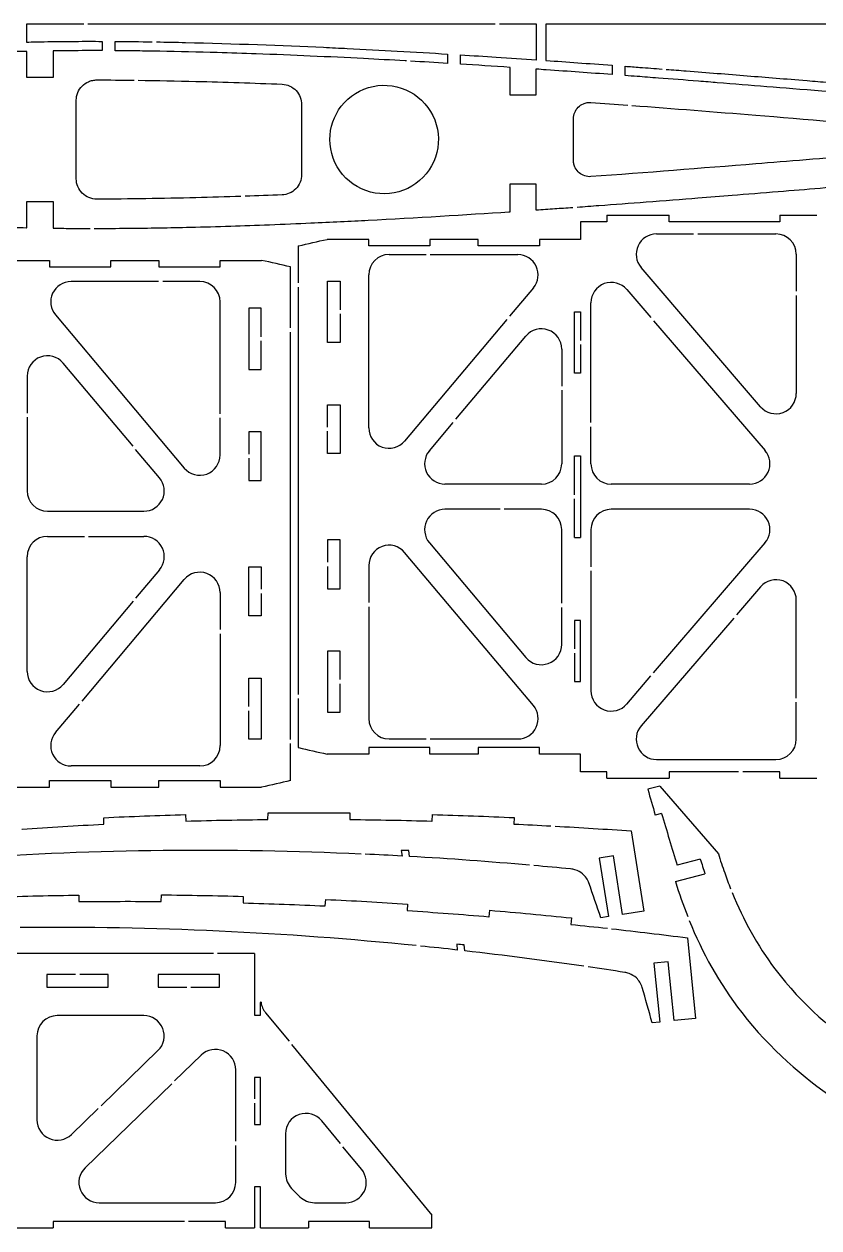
# Model space of a CAD drawing. Header units: millimetres. Extents: x 4 to 596, y -298 to -4.
# Drawn here: x 137.4 to 330.5, y -297.7 to -5.1 of the extents above; entities that cross this region are included whole.
import ezdxf

# ---------------------------------------------------------------- set-up
doc = ezdxf.new("R2010")
doc.units = ezdxf.units.MM
doc.layers.get('0').update_dxf_attribs({"linetype": 'CONTINUOUS'})

msp = doc.modelspace()

# ---------------------------------------------------------------- linework, layer by layer
for p, q in [((137.97, -5.12), (137.97, -9.49)), ((151.9, -5.12), (137.97, -5.12)), ((251.9, -5.12), (152.9, -5.12)), ((261.9, -5.12), (252.9, -5.12)), ((261.9, -13.81), (261.9, -5.12)), ((264.17, -5.12), (264.17, -13.97)), ((352.65, -5.12), (264.17, -5.12)), ((144.45, -11.64), (144.45, -18.12)), ((156.41, -9.32), (156.41, -11.58)), ((159.57, -11.6), (159.57, -9.33)), ((138.09, -18.11), (138.09, -11.75)), ((240.3, -12.4), (240.3, -14.67)), ((243.42, -14.86), (243.42, -12.59)), ((255.54, -22.42), (255.54, -15.65)), ((261.78, -16.07), (261.78, -22.42)), ((280.34, -15.13), (280.34, -17.4)), ((283.46, -17.63), (283.46, -15.37)), ((144.45, -18.12), (138.09, -18.11)), ((261.78, -22.42), (255.54, -22.42)), ((150.09, -42.74), (150.09, -23.63)), ((204.84, -24.67), (204.84, -41.69)), ((270.91, -38.27), (270.91, -28.09)), ((255.54, -50.72), (255.54, -43.94)), ((255.54, -43.94), (261.78, -43.94)), ((261.78, -43.94), (261.78, -50.29)), ((138.09, -48.26), (144.45, -48.24)), ((138.09, -54.61), (138.09, -48.26)), ((144.45, -48.24), (144.45, -54.73)), ((279.04, -51.56), (294.16, -51.56)), ((279.04, -51.56), (279.04, -53.15)), ((294.16, -53.15), (294.16, -51.56)), ((321.04, -51.56), (321.04, -53.15)), ((321.04, -51.56), (330.04, -51.56)), ((279.04, -53.15), (272.63, -53.15)), ((272.63, -53.15), (272.63, -57.45)), ((321.04, -53.15), (294.16, -53.15)), ((221.16, -57.45), (211.09, -57.45)), ((221.16, -59.04), (221.16, -57.45)), ((247.75, -57.45), (236.04, -57.45)), ((236.04, -57.45), (236.04, -59.04)), ((247.75, -59.04), (247.75, -57.45)), ((272.63, -57.45), (262.63, -57.45)), ((262.63, -57.45), (262.63, -59.04)), ((291.08, -56.12), (300.08, -56.12)), ((301.08, -56.12), (320.1, -56.12)), ((204.04, -59.04), (204.04, -68.04)), ((236.04, -59.04), (221.16, -59.04)), ((226.1, -61.12), (235.1, -61.12)), ((236.1, -61.12), (257.37, -61.12)), ((262.63, -59.04), (247.75, -59.04)), ((325.04, -61.06), (325.04, -70.06)), ((133.57, -62.55), (143.57, -62.55)), ((143.57, -62.55), (143.57, -64.13)), ((143.57, -64.13), (158.45, -64.13)), ((158.45, -62.55), (170.16, -62.55)), ((158.45, -64.13), (158.45, -62.55)), ((170.16, -62.55), (170.16, -64.13)), ((170.16, -64.13), (185.04, -64.13)), ((185.04, -62.55), (195.11, -62.55)), ((185.04, -64.13), (185.04, -62.55)), ((202.16, -78.95), (202.16, -64.15)), ((316.35, -98.1), (287.33, -64.28)), ((221.16, -103.26), (221.16, -66.06)), ((170.1, -67.69), (148.83, -67.69)), ((180.1, -67.69), (171.1, -67.69)), ((204.04, -69.04), (204.04, -168.04)), ((211.16, -82.49), (211.16, -67.61)), ((211.16, -67.61), (214.22, -67.61)), ((214.22, -67.61), (214.22, -74.55)), ((261.15, -69.24), (255.36, -76.13)), ((283.85, -69.62), (289.71, -76.45)), ((185.04, -99.83), (185.04, -72.63)), ((275.16, -101.98), (275.16, -72.83)), ((325.04, -71.06), (325.04, -94.88)), ((145.05, -75.81), (176.32, -113.01)), ((195.04, -74.18), (191.99, -74.18)), ((191.99, -74.18), (191.99, -89.06)), ((195.04, -81.12), (195.04, -74.18)), ((214.22, -75.55), (214.22, -82.49)), ((271.16, -89.92), (271.16, -75.04)), ((271.16, -75.04), (272.63, -75.04)), ((272.63, -75.04), (272.63, -81.98)), ((254.71, -76.89), (229.88, -106.44)), ((290.36, -77.21), (317.44, -108.77)), ((202.16, -178.95), (202.16, -79.95)), ((242.32, -101.15), (259.32, -80.93)), ((195.04, -89.06), (195.04, -82.12)), ((214.22, -82.49), (211.16, -82.49)), ((268.04, -84.11), (268.04, -93.11)), ((272.63, -82.98), (272.63, -89.92)), ((163.88, -107.72), (146.88, -87.5)), ((138.16, -90.67), (138.16, -99.67)), ((191.99, -89.06), (195.04, -89.06)), ((272.63, -89.92), (271.16, -89.92)), ((268.04, -94.11), (268.04, -111.98)), ((211.16, -103.05), (211.16, -97.61)), ((211.16, -97.61), (214.22, -97.61)), ((214.22, -97.61), (214.22, -109.49)), ((138.16, -100.67), (138.16, -118.55)), ((185.04, -109.83), (185.04, -100.83)), ((235.89, -108.8), (241.68, -101.91)), ((195.04, -104.18), (191.99, -104.18)), ((191.99, -104.18), (191.99, -109.62)), ((195.04, -116.06), (195.04, -104.18)), ((211.16, -109.49), (211.16, -104.05)), ((275.16, -111.98), (275.16, -102.98)), ((170.31, -115.37), (164.52, -108.48)), ((191.99, -110.62), (191.99, -116.06)), ((214.22, -109.49), (211.16, -109.49)), ((271.16, -119.48), (271.16, -110.04)), ((271.16, -110.04), (272.63, -110.04)), ((272.63, -110.04), (272.63, -129.92)), ((191.99, -116.06), (195.04, -116.06)), ((263.1, -116.92), (239.67, -116.92)), ((313.69, -116.92), (280.1, -116.92)), ((271.16, -129.92), (271.16, -120.48)), ((143.1, -123.49), (166.53, -123.49)), ((253.1, -123.04), (239.67, -123.04)), ((263.1, -123.04), (254.1, -123.04)), ((313.69, -123.04), (280.1, -123.04)), ((268.04, -145.86), (268.04, -127.98)), ((275.16, -127.98), (275.16, -136.98)), ((143.1, -129.61), (152.1, -129.61)), ((153.1, -129.61), (166.53, -129.61)), ((214.22, -130.48), (211.16, -130.48)), ((211.16, -130.48), (211.16, -135.92)), ((214.22, -142.36), (214.22, -130.48)), ((235.89, -131.16), (259.32, -159.04)), ((271.16, -129.92), (272.63, -129.92)), ((290.36, -162.76), (317.44, -131.2)), ((138.16, -162.43), (138.16, -134.55)), ((261.15, -170.73), (229.88, -133.52)), ((191.99, -148.92), (191.99, -137.04)), ((191.99, -137.04), (195.04, -137.04)), ((195.04, -137.04), (195.04, -142.48)), ((211.16, -136.92), (211.16, -142.36)), ((221.16, -136.7), (221.16, -145.7)), ((151.49, -169.64), (176.32, -140.09)), ((170.31, -137.73), (164.52, -144.62)), ((275.16, -137.98), (275.16, -167.13)), ((185.04, -143.27), (185.04, -152.27)), ((211.16, -142.36), (214.22, -142.36)), ((316.35, -141.87), (310.49, -148.7)), ((163.88, -145.38), (146.88, -165.6)), ((195.04, -143.48), (195.04, -148.92)), ((325.04, -168.9), (325.04, -145.09)), ((195.04, -148.92), (191.99, -148.92)), ((221.16, -146.7), (221.16, -173.9)), ((268.04, -155.86), (268.04, -146.86)), ((272.63, -150.04), (271.16, -150.04)), ((271.16, -150.04), (271.16, -156.98)), ((272.63, -164.92), (272.63, -150.04)), ((309.84, -149.46), (287.33, -175.69)), ((185.04, -153.27), (185.04, -180.47)), ((211.16, -157.48), (211.16, -172.36)), ((214.22, -157.48), (211.16, -157.48)), ((214.22, -164.42), (214.22, -157.48)), ((271.16, -157.98), (271.16, -164.92)), ((283.85, -170.35), (289.71, -163.52)), ((191.99, -170.98), (191.99, -164.04)), ((191.99, -164.04), (195.04, -164.04)), ((195.04, -164.04), (195.04, -178.92)), ((214.22, -172.36), (214.22, -165.42)), ((271.16, -164.92), (272.63, -164.92)), ((204.04, -169.04), (204.04, -180.92)), ((145.05, -177.29), (150.84, -170.4)), ((191.99, -178.92), (191.99, -171.98)), ((211.16, -172.36), (214.22, -172.36)), ((325.04, -178.9), (325.04, -169.9)), ((195.04, -178.92), (191.99, -178.92)), ((202.16, -188.95), (202.16, -179.95)), ((221.16, -180.93), (221.16, -182.51)), ((236.04, -180.93), (221.16, -180.93)), ((226.1, -178.84), (235.1, -178.84)), ((236.04, -182.51), (236.04, -180.93)), ((236.1, -178.84), (257.37, -178.84)), ((247.75, -180.93), (247.75, -182.51)), ((262.63, -180.93), (247.75, -180.93)), ((262.63, -182.51), (262.63, -180.93)), ((221.16, -182.51), (211.09, -182.51)), ((247.75, -182.51), (236.04, -182.51)), ((272.63, -182.51), (262.63, -182.51)), ((272.63, -186.82), (272.63, -182.51)), ((291.08, -183.84), (320.1, -183.84)), ((180.1, -185.41), (148.83, -185.41)), ((279.04, -186.82), (272.63, -186.82)), ((279.04, -188.41), (279.04, -186.82)), ((294.16, -186.82), (294.16, -188.41)), ((311.04, -186.82), (294.16, -186.82)), ((321.04, -186.82), (312.04, -186.82)), ((321.04, -188.41), (321.04, -186.82)), ((143.57, -190.55), (143.57, -188.97)), ((143.57, -188.97), (158.45, -188.97)), ((158.45, -188.97), (158.45, -190.55)), ((170.16, -190.55), (170.16, -188.97)), ((170.16, -188.97), (185.04, -188.97)), ((185.04, -188.97), (185.04, -190.55)), ((279.04, -188.41), (294.16, -188.41)), ((321.04, -188.41), (330.04, -188.41)), ((133.57, -190.55), (143.57, -190.55)), ((158.45, -190.55), (170.16, -190.55)), ((185.04, -190.55), (195.11, -190.55)), ((291.92, -190.3), (288.96, -191.08)), ((291.92, -190.3), (306.11, -206.74)), ((156.79, -199.57), (156.75, -197.98)), ((176.64, -197.21), (176.68, -198.8)), ((196.66, -198.42), (196.68, -196.83)), ((216.58, -196.83), (216.57, -198.42)), ((236.55, -198.8), (236.63, -197.21)), ((256.52, -197.95), (256.44, -199.53)), ((292.31, -196.93), (290.78, -197.34)), ((284.95, -201.19), (288, -220.66)), ((229.06, -205.92), (229.28, -207.3)), ((231.09, -207.4), (230.86, -205.96)), ((280.61, -207.26), (277.15, -207.81)), ((282.84, -221.47), (280.61, -207.26)), ((277.15, -207.81), (279.38, -222.01)), ((301.7, -208.04), (296.1, -209.52)), ((295.68, -213.52), (302.86, -211.63)), ((150.73, -216.79), (150.75, -218.38)), ((170.73, -218.33), (170.78, -216.74)), ((190.68, -217.09), (190.63, -218.68)), ((210.6, -219.42), (210.71, -217.84)), ((230.58, -218.96), (230.48, -220.55)), ((250.41, -222.05), (250.57, -220.47)), ((270.39, -222.32), (270.23, -223.9)), ((279.38, -222.01), (277.57, -222.3)), ((288, -220.66), (282.84, -221.47)), ((298.59, -227.17), (300.55, -246.77)), ((183.41, -230.96), (134.45, -230.96)), ((193.41, -230.96), (184.41, -230.96)), ((193.41, -230.96), (193.41, -245.96)), ((242.53, -228.74), (242.66, -230.13)), ((244.47, -230.33), (244.32, -228.88)), ((293.92, -232.98), (290.43, -233.33)), ((290.43, -233.33), (291.86, -247.64)), ((295.35, -247.29), (293.92, -232.98)), ((149.92, -236.08), (142.98, -236.08)), ((142.98, -236.08), (142.98, -239.13)), ((157.87, -236.08), (150.92, -236.08)), ((157.87, -239.13), (157.87, -236.08)), ((184.87, -236.08), (169.99, -236.08)), ((169.99, -236.08), (169.99, -239.13)), ((184.87, -239.13), (184.87, -236.08)), ((142.98, -239.13), (157.87, -239.13)), ((169.99, -239.13), (176.93, -239.13)), ((177.93, -239.13), (184.87, -239.13)), ((194.88, -245.96), (194.88, -242.85)), ((196.08, -245.36), (201.79, -252.32)), ((166.51, -246.08), (145.49, -246.08)), ((193.41, -245.96), (194.88, -245.96)), ((291.86, -247.64), (290.04, -247.82)), ((300.55, -246.77), (295.35, -247.29)), ((140.55, -251.02), (140.55, -271.4)), ((202.42, -253.09), (236.48, -294.58)), ((156.11, -267.98), (169.95, -254.56)), ((180.46, -255.68), (174, -261.94)), ((188.84, -276.6), (188.84, -259.22)), ((173.28, -262.64), (152.23, -283.06)), ((194.88, -261.08), (193.41, -261.08)), ((193.41, -261.08), (193.41, -266.31)), ((194.88, -272.54), (194.88, -261.08)), ((148.93, -274.94), (155.39, -268.68)), ((193.41, -267.31), (193.41, -272.54)), ((214.26, -277.16), (209.72, -271.62)), ((193.41, -272.54), (194.88, -272.54)), ((200.96, -274.76), (200.96, -284.56)), ((188.84, -286.6), (188.84, -277.6)), ((219.44, -283.47), (214.9, -277.93)), ((194.88, -287.66), (193.41, -287.66)), ((193.41, -287.66), (193.41, -297.66)), ((194.88, -297.66), (194.88, -287.66)), ((202.4, -288.06), (204.45, -290.1)), ((155.67, -291.54), (183.9, -291.54)), ((207.94, -291.54), (215.62, -291.54)), ((236.48, -297.66), (236.48, -294.58)), ((134.45, -297.66), (144.5, -297.66)), ((176.36, -296.08), (144.5, -296.08)), ((144.5, -296.08), (144.5, -297.66)), ((186.36, -296.08), (177.36, -296.08)), ((186.36, -297.66), (186.36, -296.08)), ((186.36, -297.66), (193.41, -297.66)), ((194.88, -297.66), (206.48, -297.66)), ((221.36, -296.08), (206.48, -296.08)), ((206.48, -296.08), (206.48, -297.66)), ((221.36, -297.66), (221.36, -296.08)), ((221.36, -297.66), (236.48, -297.66))]:
    msp.add_line(p, q)
for centre, radius, start, end in [((291.08, -61.06), 4.94, 90, 220.6329), ((320.1, -61.06), 4.94, 0, 90), ((226.1, -66.06), 4.94, 90, 180), ((257.37, -66.06), 4.94, -40.0456, 90), ((148.83, -72.63), 4.94, 90, 220.0456), ((180.1, -72.63), 4.94, 0, 90), ((280.1, -72.83), 4.94, 40.6329, 180), ((263.1, -84.11), 4.94, 0, 139.9544), ((143.1, -90.67), 4.94, 40.0456, 180), ((320.1, -94.88), 4.94, -139.3671, 0), ((226.1, -103.26), 4.94, 180, 319.9544), ((180.1, -109.83), 4.94, -139.9544, 0), ((239.67, -111.98), 4.94, 139.9544, 270), ((313.69, -111.98), 4.94, -90, 40.6329), ((263.1, -111.98), 4.94, 270, 360), ((280.1, -111.98), 4.94, 180, 270), ((166.53, -118.55), 4.94, -90, 40.0456), ((143.1, -118.55), 4.94, 180, 270), ((239.67, -127.98), 4.94, 90, 220.0456), ((263.1, -127.98), 4.94, 0, 90), ((280.1, -127.98), 4.94, 90, 180), ((313.69, -127.98), 4.94, -40.6329, 90), ((143.1, -134.55), 4.94, 90, 180), ((166.53, -134.55), 4.94, -40.0456, 90), ((226.1, -136.7), 4.94, 40.0456, 180), ((180.1, -143.27), 4.94, 0, 139.9544), ((320.1, -145.09), 4.94, 0, 139.3671), ((263.1, -155.86), 4.94, -139.9544, 0), ((143.1, -162.43), 4.94, 180, 319.9544), ((280.1, -167.13), 4.94, 180, 319.3671), ((257.37, -173.9), 4.94, -90, 40.0456), ((226.1, -173.9), 4.94, 180, 270), ((148.83, -180.47), 4.94, 139.9544, 270), ((291.08, -178.9), 4.94, 139.3671, 270), ((180.1, -180.47), 4.94, -90, 0), ((320.1, -178.9), 4.94, -90, 0), ((194.94, -242.85), 0.06, 7.133, 180), ((199.9, -242.23), 4.94, 187.133, 219.3786), ((145.49, -251.02), 4.94, 90, 180), ((166.51, -251.02), 4.94, -45.8743, 90), ((183.9, -259.22), 4.94, 0, 134.1257), ((145.49, -271.4), 4.94, 180, 314.1257), ((205.9, -274.76), 4.94, 39.3786, 180), ((155.67, -286.6), 4.94, 134.1257, 270), ((215.62, -286.6), 4.94, -90, 39.3786), ((183.9, -286.6), 4.94, -90, 0), ((205.9, -284.56), 4.94, 180, 225), ((207.94, -286.6), 4.94, 225, 270)]:
    msp.add_arc(centre, radius, start, end)
for points, knots in [([(137.97, -9.49), (138, -9.49), (138.02, -9.49), (138.04, -9.49), (139.46, -9.46), (140.89, -9.43), (142.27, -9.4), (144.8, -9.36), (147.3, -9.34), (149.85, -9.32), (152.03, -9.31), (154.25, -9.31), (156.41, -9.32)], [1.64559, 1.64559, 1.64559, 1.64559, 1.650422, 1.650422, 1.650422, 1.99083, 1.99083, 1.99083, 2.614354, 2.614354, 2.614354, 3.148774, 3.148774, 3.148774, 3.148774]), ([(156.41, -11.58), (155.12, -11.58), (153.81, -11.58), (152.55, -11.58), (149.92, -11.58), (147.22, -11.6), (144.51, -11.64), (144.49, -11.64), (144.47, -11.64), (144.45, -11.64)], [0.161663, 0.161663, 0.161663, 0.161663, 0.540421, 0.540421, 0.540421, 1.33078, 1.33078, 1.33078, 1.336485, 1.336485, 1.336485, 1.336485]), ([(230.32, -14.08), (230.22, -14.08), (230.12, -14.07), (230.02, -14.06), (226.62, -13.87), (223.11, -13.68), (219.91, -13.52), (215.87, -13.31), (211.45, -13.09), (206.94, -12.89), (202.75, -12.71), (198.22, -12.52), (193.78, -12.36), (190.79, -12.26), (187.5, -12.15), (184.35, -12.06), (179.83, -11.93), (174.99, -11.81), (170.38, -11.73), (169.14, -11.71), (167.25, -11.68), (165.5, -11.66), (163.31, -11.63), (161.48, -11.61), (159.57, -11.6)], [0.984291, 0.984291, 0.984291, 0.984291, 1.012191, 1.012191, 1.012191, 1.987133, 1.987133, 1.987133, 3.218687, 3.218687, 3.218687, 4.362718, 4.362718, 4.362718, 5.134429, 5.134429, 5.134429, 6.241025, 6.241025, 6.241025, 6.537634, 6.537634, 6.537634, 6.907521, 6.907521, 6.907521, 6.907521]), ([(169.57, -9.45), (171.98, -9.49), (174.35, -9.54), (176.67, -9.59), (188.28, -9.86), (200.38, -10.32), (210.13, -10.77), (212.07, -10.86), (214.18, -10.96), (215.92, -11.05), (219.96, -11.25), (224.24, -11.48), (228.1, -11.69), (232.24, -11.92), (236.55, -12.17), (240.3, -12.4)], [1.071015, 1.071015, 1.071015, 1.071015, 1.837482, 1.837482, 1.837482, 5.671087, 5.671087, 5.671087, 6.43138, 6.43138, 6.43138, 8.201688, 8.201688, 8.201688, 10.103711, 10.103711, 10.103711, 10.103711]), ([(138.09, -11.75), (138.07, -11.75), (138.05, -11.76), (138.03, -11.76), (137.22, -11.77), (136.4, -11.8), (135.6, -11.82)], [1.9492159, 1.9492159, 1.9492159, 1.9492159, 1.9550852, 1.9550852, 1.9550852, 2.1914763, 2.1914763, 2.1914763, 2.1914763]), ([(243.42, -12.59), (246.38, -12.78), (249.33, -12.97), (252.08, -13.15), (255.44, -13.37), (258.79, -13.6), (261.84, -13.81), (261.86, -13.81), (261.88, -13.81), (261.9, -13.81)], [0.246553, 0.246553, 0.246553, 0.246553, 1.135605, 1.135605, 1.135605, 2.220403, 2.220403, 2.220403, 2.227944, 2.227944, 2.227944, 2.227944]), ([(264.17, -13.97), (264.18, -13.97), (264.2, -13.97), (264.22, -13.97), (264.23, -13.97), (264.24, -13.97), (264.26, -13.97), (269.39, -14.33), (274.31, -14.69), (280.34, -15.13)], [2.505081, 2.505081, 2.505081, 2.505081, 2.512063, 2.512063, 2.512063, 2.516359, 2.516359, 2.516359, 4.465253, 4.465253, 4.465253, 4.465253]), ([(255.54, -15.65), (255.52, -15.64), (255.5, -15.64), (255.48, -15.64), (251.38, -15.37), (247.38, -15.11), (243.42, -14.86)], [2.579034, 2.579034, 2.579034, 2.579034, 2.584247, 2.584247, 2.584247, 3.742101, 3.742101, 3.742101, 3.742101]), ([(264.23, -16.24), (263.45, -16.19), (262.66, -16.13), (261.84, -16.08), (261.82, -16.07), (261.8, -16.07), (261.78, -16.07)], [1.7427197, 1.7427197, 1.7427197, 1.7427197, 1.9759904, 1.9759904, 1.9759904, 1.9820413, 1.9820413, 1.9820413, 1.9820413]), ([(283.46, -15.37), (284.64, -15.45), (285.84, -15.55), (287.03, -15.64), (288.83, -15.77), (290.64, -15.91), (292.43, -16.05)], [0.1956899, 0.1956899, 0.1956899, 0.1956899, 0.5445743, 0.5445743, 0.5445743, 1.0735048, 1.0735048, 1.0735048, 1.0735048]), ([(293.43, -16.12), (295.09, -16.25), (296.72, -16.38), (298.29, -16.5), (303.43, -16.9), (308.37, -17.3), (313.09, -17.68), (317.92, -18.07), (322.21, -18.41), (327.68, -18.86), (329.41, -19), (331.18, -19.15), (332.92, -19.29), (336.19, -19.56), (339.56, -19.84), (342.75, -20.11), (346.57, -20.42), (352.74, -20.93), (353.46, -20.99), (359.33, -21.48), (361.3, -21.65), (367.05, -22.12)], [1.172187, 1.172187, 1.172187, 1.172187, 1.667348, 1.667348, 1.667348, 3.296372, 3.296372, 3.296372, 4.965269, 4.965269, 4.965269, 5.494235, 5.494235, 5.494235, 6.487435, 6.487435, 6.487435, 7.675796, 7.675796, 7.675796, 17.453017, 17.453017, 17.453017, 17.453017]), ([(150.09, -23.63), (150.09, -22.99), (150.22, -22.37), (150.46, -21.78), (150.7, -21.2), (151.05, -20.66), (151.5, -20.21), (151.95, -19.74), (152.49, -19.37), (153.09, -19.12), (153.41, -18.98), (153.74, -18.87), (154.08, -18.8), (154.43, -18.73), (154.78, -18.7), (155.13, -18.7)], [0, 0, 0, 0, 0.1917754, 0.1917754, 0.1917754, 0.3849515, 0.3849515, 0.3849515, 0.5817911, 0.5817911, 0.5817911, 0.6875988, 0.6875988, 0.6875988, 0.793622, 0.793622, 0.793622, 0.793622]), ([(165.12, -18.77), (169.76, -18.83), (174.46, -18.92), (179.17, -19.04), (186.16, -19.22), (193.15, -19.45), (200.1, -19.73)], [1.468552, 1.468552, 1.468552, 1.468552, 2.793892, 2.793892, 2.793892, 4.762921, 4.762921, 4.762921, 4.762921]), ([(200.1, -19.73), (200.75, -19.76), (201.38, -19.91), (201.96, -20.18), (202.55, -20.45), (203.07, -20.83), (203.51, -21.3), (203.95, -21.77), (204.3, -22.32), (204.52, -22.92), (204.73, -23.48), (204.84, -24.07), (204.84, -24.67)], [0, 0, 0, 0, 0.1953848, 0.1953848, 0.1953848, 0.3907176, 0.3907176, 0.3907176, 0.5860067, 0.5860067, 0.5860067, 0.7674908, 0.7674908, 0.7674908, 0.7674908]), ([(211.7, -33.18), (211.7, -36.26), (212.82, -39.32), (214.8, -41.67), (216.8, -44.05), (219.66, -45.68), (222.72, -46.19), (225.77, -46.7), (229, -46.09), (231.65, -44.51), (234.3, -42.93), (236.37, -40.39), (237.37, -37.47), (238.37, -34.56), (238.31, -31.3), (237.2, -28.42), (236.08, -25.53), (233.91, -23.06), (231.18, -21.58), (228.47, -20.11), (225.23, -19.64), (222.21, -20.27), (219.17, -20.9), (216.38, -22.64), (214.48, -25.09), (212.69, -27.38), (211.7, -30.28), (211.7, -33.18)], [-3.141593, -3.141593, -3.141593, -3.141593, -2.441992, -2.441992, -2.441992, -1.736448, -1.736448, -1.736448, -1.032969, -1.032969, -1.032969, -0.331283, -0.331283, -0.331283, 0.368913, 0.368913, 0.368913, 1.074327, 1.074327, 1.074327, 1.775959, 1.775959, 1.775959, 2.4811, 2.4811, 2.4811, 3.141593, 3.141593, 3.141593, 3.141593]), ([(357.08, -23.56), (356.57, -23.52), (356.09, -23.48), (355.63, -23.44), (353.29, -23.25), (348.94, -22.89), (348.46, -22.85), (342.73, -22.37), (337, -21.9), (331.28, -21.43), (321.28, -20.6), (314.06, -20.02), (305.84, -19.37), (304.55, -19.26), (302.86, -19.13), (301.27, -19), (297.92, -18.74), (294.62, -18.48), (291.54, -18.25), (289.69, -18.11), (288.06, -17.98), (286.35, -17.85), (285.38, -17.78), (284.42, -17.71), (283.46, -17.63)], [1.383836, 1.383836, 1.383836, 1.383836, 1.673006, 1.673006, 1.673006, 3.151436, 3.151436, 3.151436, 20.862453, 20.862453, 20.862453, 51.756316, 51.756316, 51.756316, 56.583943, 56.583943, 56.583943, 66.724293, 66.724293, 66.724293, 72.786409, 72.786409, 72.786409, 76.217785, 76.217785, 76.217785, 76.217785]), ([(270.91, -28.09), (270.91, -27.58), (271.01, -27.07), (271.2, -26.6), (271.4, -26.12), (271.68, -25.69), (272.04, -25.33), (272.41, -24.96), (272.83, -24.67), (273.31, -24.47), (273.6, -24.35), (273.9, -24.26), (274.21, -24.21), (274.52, -24.15), (274.83, -24.14), (275.14, -24.16)], [0, 0, 0, 0, 0.1560489, 0.1560489, 0.1560489, 0.312241, 0.312241, 0.312241, 0.468678, 0.468678, 0.468678, 0.5642121, 0.5642121, 0.5642121, 0.659754, 0.659754, 0.659754, 0.659754]), ([(285.12, -24.9), (295.2, -25.66), (305.24, -26.46), (315.24, -27.26), (326.24, -28.15), (342.67, -29.51), (350.04, -30.12)], [1.43319, 1.43319, 1.43319, 1.43319, 4.476385, 4.476385, 4.476385, 7.826382, 7.826382, 7.826382, 7.826382]), ([(340.07, -37.06), (332.22, -37.71), (322.53, -38.51), (315.24, -39.1), (301.95, -40.17), (288.58, -41.22), (275.14, -42.2)], [0.359768, 0.359768, 0.359768, 0.359768, 0.770129, 0.770129, 0.770129, 1.516945, 1.516945, 1.516945, 1.516945]), ([(275.14, -42.2), (274.63, -42.24), (274.12, -42.17), (273.63, -42.01), (273.14, -41.85), (272.68, -41.6), (272.29, -41.27), (271.9, -40.93), (271.58, -40.53), (271.35, -40.07), (271.2, -39.79), (271.09, -39.5), (271.02, -39.19), (270.95, -38.89), (270.91, -38.58), (270.91, -38.27)], [0, 0, 0, 0, 0.1567019, 0.1567019, 0.1567019, 0.3133403, 0.3133403, 0.3133403, 0.4697643, 0.4697643, 0.4697643, 0.5647858, 0.5647858, 0.5647858, 0.6597898, 0.6597898, 0.6597898, 0.6597898]), ([(155.13, -47.66), (154.46, -47.66), (153.8, -47.54), (153.18, -47.28), (152.57, -47.03), (152.01, -46.67), (151.55, -46.2), (151.09, -45.75), (150.72, -45.21), (150.47, -44.62), (150.22, -44.02), (150.09, -43.38), (150.09, -42.74)], [0, 0, 0, 0, 0.2026291, 0.2026291, 0.2026291, 0.4026556, 0.4026556, 0.4026556, 0.5985344, 0.5985344, 0.5985344, 0.7947502, 0.7947502, 0.7947502, 0.7947502]), ([(204.84, -41.69), (204.84, -42.34), (204.72, -42.97), (204.47, -43.57), (204.23, -44.16), (203.87, -44.71), (203.42, -45.16), (202.97, -45.62), (202.43, -45.99), (201.84, -46.24), (201.29, -46.47), (200.7, -46.61), (200.1, -46.63)], [0, 0, 0, 0, 0.1952918, 0.1952918, 0.1952918, 0.3905686, 0.3905686, 0.3905686, 0.5858703, 0.5858703, 0.5858703, 0.7674855, 0.7674855, 0.7674855, 0.7674855]), ([(271.76, -49.59), (273.51, -49.46), (275.3, -49.33), (277.1, -49.2), (280.83, -48.93), (284.64, -48.64), (288.59, -48.34), (292.89, -48.01), (297.34, -47.67), (301.1, -47.37), (303.9, -47.15), (306.82, -46.92), (309.45, -46.71), (312.97, -46.43), (316.88, -46.11), (320.67, -45.8), (324.12, -45.52), (327.37, -45.26), (330.87, -44.97), (334.12, -44.7), (337.47, -44.42), (341.01, -44.13), (342.47, -44.01), (343.95, -43.89), (345.42, -43.77), (346.59, -43.67), (347.49, -43.59), (348.81, -43.48), (350.79, -43.32), (352.77, -43.16), (354.74, -42.99), (359.98, -42.56), (365.21, -42.12), (370.44, -41.69)], [1.1939876, 1.1939876, 1.1939876, 1.1939876, 1.2093322, 1.2093322, 1.2093322, 1.241284, 1.241284, 1.241284, 1.2760671, 1.2760671, 1.2760671, 1.3019966, 1.3019966, 1.3019966, 1.336719, 1.336719, 1.336719, 1.3683773, 1.3683773, 1.3683773, 1.3977674, 1.3977674, 1.3977674, 1.4099668, 1.4099668, 1.4099668, 1.4197023, 1.4197023, 1.4197023, 1.4342651, 1.4342651, 1.4342651, 1.4727644, 1.4727644, 1.4727644, 1.4727644]), ([(190.11, -47), (186.47, -47.12), (182.82, -47.23), (179.17, -47.32), (171.04, -47.53), (162.92, -47.65), (155.13, -47.66)], [1.473511, 1.473511, 1.473511, 1.473511, 2.558701, 2.558701, 2.558701, 4.977146, 4.977146, 4.977146, 4.977146]), ([(261.78, -50.29), (261.8, -50.29), (261.82, -50.29), (261.84, -50.29), (263.34, -50.18), (264.85, -50.08), (266.34, -49.97), (267.75, -49.87), (269.23, -49.77), (270.76, -49.66)], [1.16285652, 1.16285652, 1.16285652, 1.16285652, 1.16306032, 1.16306032, 1.16306032, 1.17750696, 1.17750696, 1.17750696, 1.1910575, 1.1910575, 1.1910575, 1.1910575]), ([(154.45, -54.78), (157.26, -54.78), (160.05, -54.76), (162.56, -54.74), (167.69, -54.69), (172.83, -54.6), (177.82, -54.48), (181.08, -54.4), (184.27, -54.31), (187.62, -54.21), (190.65, -54.11), (193.76, -54), (197.06, -53.88), (200.45, -53.75), (203.9, -53.6), (207.06, -53.46), (211.93, -53.25), (216.85, -53), (221.04, -52.79), (232.57, -52.18), (244.77, -51.44), (255.21, -50.74), (255.3, -50.73), (255.39, -50.73), (255.48, -50.72), (255.5, -50.72), (255.52, -50.72), (255.54, -50.72)], [0.8650825, 0.8650825, 0.8650825, 0.8650825, 0.8847458, 0.8847458, 0.8847458, 0.9250426, 0.9250426, 0.9250426, 0.9514292, 0.9514292, 0.9514292, 0.9752846, 0.9752846, 0.9752846, 0.9997299, 0.9997299, 0.9997299, 1.037475, 1.037475, 1.037475, 1.1414833, 1.1414833, 1.1414833, 1.1423957, 1.1423957, 1.1423957, 1.1425795, 1.1425795, 1.1425795, 1.1425795]), ([(126.45, -54.25), (128, -54.31), (129.55, -54.36), (131.12, -54.41), (133.3, -54.48), (135.71, -54.55), (138.03, -54.61), (138.05, -54.61), (138.07, -54.61), (138.09, -54.61)], [0.79693506, 0.79693506, 0.79693506, 0.79693506, 0.8088987, 0.8088987, 0.8088987, 0.82549682, 0.82549682, 0.82549682, 0.82564199, 0.82564199, 0.82564199, 0.82564199]), ([(144.45, -54.73), (144.47, -54.73), (144.49, -54.73), (144.51, -54.73), (145.88, -54.74), (147.25, -54.76), (148.65, -54.77), (150.21, -54.78), (151.83, -54.78), (153.45, -54.78)], [0.84113976, 0.84113976, 0.84113976, 0.84113976, 0.84128412, 0.84128412, 0.84128412, 0.85141005, 0.85141005, 0.85141005, 0.86275176, 0.86275176, 0.86275176, 0.86275176]), ([(204.04, -59.04), (204.06, -59.04), (204.07, -59.03), (204.09, -59.03), (206.37, -58.47), (208.71, -57.95), (211.09, -57.45), (211.09, -57.45), (211.09, -57.45), (211.09, -57.45)], [0.046707, 0.046707, 0.046707, 0.046707, 0.0514068, 0.0514068, 0.0514068, 0.7540158, 0.7540158, 0.7540158, 0.7546105, 0.7546105, 0.7546105, 0.7546105]), ([(202.16, -64.15), (202.15, -64.14), (202.13, -64.14), (202.12, -64.14), (199.83, -63.58), (197.49, -63.05), (195.11, -62.55), (195.11, -62.55), (195.11, -62.55), (195.11, -62.55)], [0.0467312, 0.0467312, 0.0467312, 0.0467312, 0.0514259, 0.0514259, 0.0514259, 0.7551498, 0.7551498, 0.7551498, 0.7557503, 0.7557503, 0.7557503, 0.7557503]), ([(204.04, -180.92), (204.06, -180.93), (204.07, -180.93), (204.09, -180.93), (206.37, -181.49), (208.71, -182.02), (211.09, -182.51), (211.09, -182.51), (211.09, -182.51), (211.09, -182.51)], [0.046707, 0.046707, 0.046707, 0.046707, 0.0514068, 0.0514068, 0.0514068, 0.7540158, 0.7540158, 0.7540158, 0.7546105, 0.7546105, 0.7546105, 0.7546105]), ([(202.16, -188.95), (202.15, -188.96), (202.13, -188.96), (202.12, -188.96), (199.83, -189.52), (197.49, -190.05), (195.11, -190.55), (195.11, -190.55), (195.11, -190.55), (195.11, -190.55)], [0.0467312, 0.0467312, 0.0467312, 0.0467312, 0.0514259, 0.0514259, 0.0514259, 0.7551498, 0.7551498, 0.7551498, 0.7557503, 0.7557503, 0.7557503, 0.7557503]), ([(176.68, -198.8), (176.7, -198.8), (176.72, -198.8), (176.74, -198.8), (183.37, -198.61), (189.99, -198.48), (196.6, -198.42), (196.62, -198.42), (196.64, -198.42), (196.66, -198.42)], [37.615736, 37.615736, 37.615736, 37.615736, 37.621488, 37.621488, 37.621488, 39.527629, 39.527629, 39.527629, 39.53328, 39.53328, 39.53328, 39.53328]), ([(216.57, -198.42), (216.59, -198.42), (216.61, -198.42), (216.63, -198.42), (223.26, -198.49), (229.89, -198.61), (236.49, -198.8), (236.51, -198.8), (236.53, -198.8), (236.55, -198.8)], [41.448806, 41.448806, 41.448806, 41.448806, 41.454594, 41.454594, 41.454594, 43.374266, 43.374266, 43.374266, 43.379966, 43.379966, 43.379966, 43.379966]), ([(136.85, -200.75), (136.87, -200.75), (136.89, -200.74), (136.91, -200.74), (143.52, -200.29), (150.13, -199.9), (156.73, -199.57), (156.75, -199.57), (156.77, -199.57), (156.79, -199.57)], [33.801735, 33.801735, 33.801735, 33.801735, 33.807466, 33.807466, 33.807466, 35.70504, 35.70504, 35.70504, 35.71066, 35.71066, 35.71066, 35.71066]), ([(256.44, -199.53), (256.46, -199.54), (256.48, -199.54), (256.5, -199.54), (259.48, -199.67), (262.46, -199.82), (265.43, -199.98)], [45.3114608, 45.3114608, 45.3114608, 45.3114608, 45.3173033, 45.3173033, 45.3173033, 46.1882448, 46.1882448, 46.1882448, 46.1882448]), ([(230.86, -205.96), (230.84, -205.96), (230.83, -205.96), (230.81, -205.96), (230.25, -205.94), (229.69, -205.93), (229.13, -205.92), (229.11, -205.92), (229.08, -205.92), (229.06, -205.92)], [4.710407, 4.710407, 4.710407, 4.710407, 4.7149808, 4.7149808, 4.7149808, 4.8683982, 4.8683982, 4.8683982, 4.8749391, 4.8749391, 4.8749391, 4.8749391]), ([(306.11, -206.74), (306.59, -208.32), (307.1, -209.88), (307.64, -211.39), (308.1, -212.7), (308.58, -213.98), (309.07, -215.23)], [0.000072, 0.000072, 0.000072, 0.000072, 0.543215, 0.543215, 0.543215, 1.010021, 1.010021, 1.010021, 1.010021]), ([(274.66, -213.84), (274.37, -212.99), (273.8, -212.2), (273.12, -211.64), (272.58, -211.19), (271.96, -210.86), (271.26, -210.65), (270.92, -210.55), (270.56, -210.48), (270.2, -210.44)], [1.6327901, 1.6327901, 1.6327901, 1.6327901, 1.888631, 1.888631, 1.888631, 2.0906322, 2.0906322, 2.0906322, 2.1911719, 2.1911719, 2.1911719, 2.1911719]), ([(309.45, -216.16), (312.18, -222.86), (315.52, -228.93), (319.86, -234.71), (326.49, -243.53), (334.38, -250.13), (341.88, -255.08), (346.77, -258.31), (352.07, -261.18), (357.36, -263.45), (358.76, -264.05), (360.19, -264.62), (361.63, -265.14), (361.63, -265.14), (361.63, -265.14), (361.63, -265.14)], [1.125365, 1.125365, 1.125365, 1.125365, 3.635216, 3.635216, 3.635216, 7.464072, 7.464072, 7.464072, 9.969334, 9.969334, 9.969334, 10.631591, 10.631591, 10.631591, 10.631732, 10.631732, 10.631732, 10.631732]), ([(150.75, -218.38), (150.77, -218.38), (150.79, -218.38), (150.81, -218.38), (157.44, -218.29), (164.06, -218.28), (170.67, -218.33), (170.69, -218.33), (170.71, -218.33), (170.73, -218.33)], [33.801735, 33.801735, 33.801735, 33.801735, 33.807466, 33.807466, 33.807466, 35.70504, 35.70504, 35.70504, 35.71066, 35.71066, 35.71066, 35.71066]), ([(190.63, -218.68), (190.65, -218.68), (190.67, -218.68), (190.69, -218.68), (197.32, -218.86), (203.94, -219.11), (210.55, -219.42), (210.57, -219.42), (210.58, -219.42), (210.6, -219.42)], [37.615736, 37.615736, 37.615736, 37.615736, 37.621488, 37.621488, 37.621488, 39.527629, 39.527629, 39.527629, 39.53328, 39.53328, 39.53328, 39.53328]), ([(230.48, -220.55), (230.5, -220.55), (230.52, -220.55), (230.54, -220.55), (237.16, -220.99), (243.76, -221.49), (250.35, -222.04), (250.37, -222.05), (250.39, -222.05), (250.41, -222.05)], [41.448806, 41.448806, 41.448806, 41.448806, 41.454594, 41.454594, 41.454594, 43.374266, 43.374266, 43.374266, 43.379966, 43.379966, 43.379966, 43.379966]), ([(270.23, -223.9), (270.25, -223.91), (270.27, -223.91), (270.29, -223.91), (273.25, -224.22), (276.22, -224.53), (279.18, -224.86)], [45.3114608, 45.3114608, 45.3114608, 45.3114608, 45.3173033, 45.3173033, 45.3173033, 46.1882448, 46.1882448, 46.1882448, 46.1882448]), ([(299.03, -222.94), (302.18, -230.74), (306.25, -238.2), (311.77, -245.32), (318.76, -254.32), (326.79, -261.13), (334.33, -266.28)], [1.00358, 1.00358, 1.00358, 1.00358, 3.539148, 3.539148, 3.539148, 6.747795, 6.747795, 6.747795, 6.747795]), ([(244.32, -228.88), (244.31, -228.88), (244.29, -228.87), (244.27, -228.87), (243.72, -228.83), (243.16, -228.78), (242.6, -228.74), (242.57, -228.74), (242.55, -228.74), (242.53, -228.74)], [4.710407, 4.710407, 4.710407, 4.710407, 4.7149808, 4.7149808, 4.7149808, 4.8683982, 4.8683982, 4.8683982, 4.8749391, 4.8749391, 4.8749391, 4.8749391]), ([(287.61, -239.21), (287.36, -238.35), (286.84, -237.53), (286.19, -236.93), (285.68, -236.45), (285.08, -236.09), (284.4, -235.84), (284.06, -235.72), (283.71, -235.63), (283.35, -235.57)], [1.6327901, 1.6327901, 1.6327901, 1.6327901, 1.888631, 1.888631, 1.888631, 2.0906322, 2.0906322, 2.0906322, 2.1911719, 2.1911719, 2.1911719, 2.1911719])]:
    msp.add_open_spline(points, degree=3, knots=knots)
for points in [[(159.57, -9.33), (162.64, -9.35), (165.64, -9.39), (168.57, -9.44)], [(240.3, -14.67), (237.44, -14.49), (234.33, -14.31), (231.31, -14.14)], [(280.34, -17.4), (274.67, -16.98), (269.93, -16.64), (264.23, -16.24)], [(155.13, -18.7), (158.08, -18.7), (161.09, -18.73), (164.12, -18.76)], [(275.14, -24.16), (278.14, -24.38), (281.13, -24.6), (284.12, -24.83)], [(200.1, -46.63), (197.11, -46.75), (194.11, -46.86), (191.11, -46.97)], [(288.96, -191.08), (289.56, -193.17), (290.16, -195.25), (290.78, -197.34)], [(156.75, -197.98), (163.38, -197.66), (170.01, -197.4), (176.64, -197.21)], [(196.68, -196.83), (203.32, -196.77), (209.96, -196.77), (216.58, -196.83)], [(236.63, -197.21), (243.28, -197.4), (249.91, -197.64), (256.52, -197.95)], [(292.31, -196.93), (293.55, -201.14), (294.81, -205.33), (296.1, -209.52)], [(266.43, -200.04), (272.62, -200.37), (278.8, -200.76), (284.95, -201.19)], [(219.29, -206.8), (187.42, -205.4), (155.13, -205.67), (122.9, -207.87)], [(229.28, -207.3), (226.28, -207.13), (223.29, -206.98), (220.29, -206.85)], [(260.25, -209.52), (250.58, -208.67), (240.86, -207.96), (231.09, -207.4)], [(270.2, -210.44), (267.22, -210.15), (264.24, -209.87), (261.24, -209.61)], [(301.7, -208.04), (302.09, -209.24), (302.47, -210.44), (302.86, -211.63)], [(295.68, -213.52), (296.57, -216.39), (297.56, -219.22), (298.65, -222.01)], [(277.57, -222.3), (276.6, -219.48), (275.63, -216.66), (274.66, -213.84)], [(130.83, -217.25), (137.47, -217.03), (144.1, -216.87), (150.73, -216.79)], [(170.78, -216.74), (177.42, -216.79), (184.05, -216.91), (190.68, -217.09)], [(210.71, -217.84), (217.35, -218.15), (223.97, -218.52), (230.58, -218.96)], [(250.57, -220.47), (257.2, -221.03), (263.81, -221.65), (270.39, -222.32)], [(232.72, -229.07), (200.98, -225.87), (168.73, -224.32), (136.42, -224.7)], [(280.17, -224.97), (286.33, -225.65), (292.47, -226.39), (298.59, -227.17)], [(242.66, -230.13), (239.69, -229.79), (236.7, -229.47), (233.72, -229.17)], [(273.46, -234.09), (263.86, -232.69), (254.19, -231.44), (244.47, -230.33)], [(283.35, -235.57), (280.39, -235.11), (277.43, -234.66), (274.45, -234.23)], [(290.04, -247.82), (289.23, -244.95), (288.42, -242.08), (287.61, -239.21)]]:
    msp.add_open_spline(points, degree=3)

doc.saveas('drawing.dxf')
